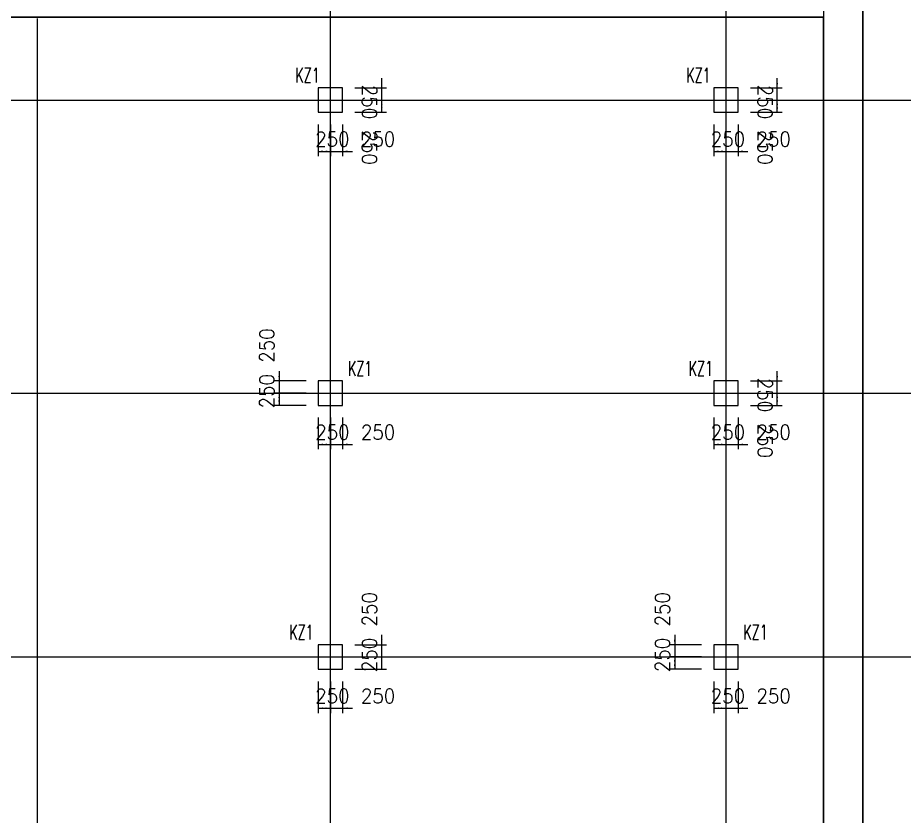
# Model space of a CAD drawing. Extents: x 387171 to 699106, y 11966 to 245688.
# Drawn here: x 518254 to 536410, y 130026 to 146373 of the extents above; entities that cross this region are included whole.
import ezdxf

# ---------------------------------------------------------------- set-up
doc = ezdxf.new("R2010")
doc.units = 0
doc.header["$LTSCALE"] = 100
doc.header["$MEASUREMENT"] = 0
for name, color, linetype in [('COLU', 7, 'Continuous'), ('DIM', 3, 'Continuous'), ('DOTE', 253, 'Continuous'), ('h后浇带', 51, 'Continuous'), ('NUM', 7, 'Continuous')]:
    doc.layers.add(name, color=color, linetype=linetype)
doc.styles.get("Standard").update_dxf_attribs({"font": 'standard'})
doc.dimstyles.get("Standard").update_dxf_attribs({"dimtxt": 300, "dimasz": 100, "dimexe": 100, "dimexo": 250, "dimgap": 100, "dimtad": 0, "dimtoh": 1, "dimdec": 0, "dimdsep": 46, "dimcen": 0.09, "dimclrt": 7, "dimadec": 0, "dimazin": 0, "dimtfac": 1, "dimtdec": 4, "dimtofl": 0, "dimtmove": 0, "dimatfit": 3, "dimfxl": 1, "dimtolj": 1, "dimtzin": 0, "dimarcsym": 0})

# ---------------------------------------------------------------- blocks, each defined once
blk = doc.blocks.new('*D2722')
at = {"layer": 'DIM', "color": 0, "linetype": 'ByBlock', "lineweight": -2}
for p, q in [((524408, 144188), (524408, 143538)), ((524658, 144188), (524658, 143538)), ((524408, 143638), (524658, 143638))]:
    blk.add_line(p, q, dxfattribs=at)
for points in [[(524408, 143638), (524508, 143655), (524508, 143621)], [(524658, 143638), (524558, 143621), (524558, 143655)]]:
    blk.add_solid(points, dxfattribs=at)
at = {"layer": 'DIM', "color": 7, "linetype": 'Continuous', "lineweight": -2, "insert": (524698, 143888), "char_height": 300, "width": 566.67, "attachment_point": 5}
blk.add_mtext('250', dxfattribs=at)
blk = doc.blocks.new('*D3640')
at = {"layer": 'DIM', "color": 0, "linetype": 'ByBlock', "lineweight": -2}
for p, q in [((524658, 144188), (524658, 143538)), ((524908, 144188), (524908, 143538)), ((524458, 143638), (525108, 143638))]:
    blk.add_line(p, q, dxfattribs=at)
for points in [[(524658, 143638), (524558, 143621), (524558, 143655)], [(524908, 143638), (525008, 143655), (525008, 143621)]]:
    blk.add_solid(points, dxfattribs=at)
at = {"layer": 'DIM', "color": 7, "linetype": 'Continuous', "lineweight": -2, "insert": (525634, 143888), "char_height": 300, "width": 566.67, "attachment_point": 5}
blk.add_mtext('250', dxfattribs=at)
blk = doc.blocks.new('*D3826')
at = {"layer": 'DIM', "color": 0, "linetype": 'ByBlock', "lineweight": -2}
for p, q in [((525158, 144688), (525808, 144688)), ((525708, 144438), (525708, 144688)), ((525158, 144438), (525808, 144438))]:
    blk.add_line(p, q, dxfattribs=at)
for points in [[(525708, 144688), (525725, 144588), (525691, 144588)], [(525708, 144438), (525691, 144538), (525725, 144538)]]:
    blk.add_solid(points, dxfattribs=at)
at = {"layer": 'DIM', "color": 7, "linetype": 'Continuous', "lineweight": -2, "insert": (525458, 143712), "char_height": 300, "width": 566.67, "attachment_point": 5, "rotation": 270}
blk.add_mtext('250', dxfattribs=at)
blk = doc.blocks.new('*D3428')
at = {"layer": 'DIM', "color": 0, "linetype": 'ByBlock', "lineweight": -2}
for p, q in [((525708, 144488), (525708, 145138)), ((525158, 144938), (525808, 144938)), ((525158, 144688), (525808, 144688))]:
    blk.add_line(p, q, dxfattribs=at)
for points in [[(525708, 144938), (525691, 145038), (525725, 145038)], [(525708, 144688), (525725, 144588), (525691, 144588)]]:
    blk.add_solid(points, dxfattribs=at)
at = {"layer": 'DIM', "color": 7, "linetype": 'Continuous', "lineweight": -2, "insert": (525458, 144648), "char_height": 300, "width": 566.67, "attachment_point": 5, "rotation": 270}
blk.add_mtext('250', dxfattribs=at)
blk = doc.blocks.new('*D4372')
at = {"layer": 'DIM', "color": 0, "linetype": 'ByBlock', "lineweight": -2}
for p, q in [((532508, 144188), (532508, 143538)), ((532758, 144188), (532758, 143538)), ((532508, 143638), (532758, 143638))]:
    blk.add_line(p, q, dxfattribs=at)
for points in [[(532508, 143638), (532608, 143655), (532608, 143621)], [(532758, 143638), (532658, 143621), (532658, 143655)]]:
    blk.add_solid(points, dxfattribs=at)
at = {"layer": 'DIM', "color": 7, "linetype": 'Continuous', "lineweight": -2, "insert": (532798, 143888), "char_height": 300, "width": 566.67, "attachment_point": 5}
blk.add_mtext('250', dxfattribs=at)
blk = doc.blocks.new('*D3990')
at = {"layer": 'DIM', "color": 0, "linetype": 'ByBlock', "lineweight": -2}
for p, q in [((532758, 144188), (532758, 143538)), ((533008, 144188), (533008, 143538)), ((532558, 143638), (533208, 143638))]:
    blk.add_line(p, q, dxfattribs=at)
for points in [[(532758, 143638), (532658, 143621), (532658, 143655)], [(533008, 143638), (533108, 143655), (533108, 143621)]]:
    blk.add_solid(points, dxfattribs=at)
at = {"layer": 'DIM', "color": 7, "linetype": 'Continuous', "lineweight": -2, "insert": (533734, 143888), "char_height": 300, "width": 566.67, "attachment_point": 5}
blk.add_mtext('250', dxfattribs=at)
blk = doc.blocks.new('*D246')
at = {"layer": 'DIM', "color": 0, "linetype": 'ByBlock', "lineweight": -2}
for p, q in [((533258, 144688), (533908, 144688)), ((533808, 144438), (533808, 144688)), ((533258, 144438), (533908, 144438))]:
    blk.add_line(p, q, dxfattribs=at)
for points in [[(533808, 144688), (533825, 144588), (533791, 144588)], [(533808, 144438), (533791, 144538), (533825, 144538)]]:
    blk.add_solid(points, dxfattribs=at)
at = {"layer": 'DIM', "color": 7, "linetype": 'Continuous', "lineweight": -2, "insert": (533558, 143712), "char_height": 300, "width": 566.67, "attachment_point": 5, "rotation": 270}
blk.add_mtext('250', dxfattribs=at)
blk = doc.blocks.new('*D4511')
at = {"layer": 'DIM', "color": 0, "linetype": 'ByBlock', "lineweight": -2}
for p, q in [((533808, 144488), (533808, 145138)), ((533258, 144938), (533908, 144938)), ((533258, 144688), (533908, 144688))]:
    blk.add_line(p, q, dxfattribs=at)
for points in [[(533808, 144938), (533791, 145038), (533825, 145038)], [(533808, 144688), (533825, 144588), (533791, 144588)]]:
    blk.add_solid(points, dxfattribs=at)
at = {"layer": 'DIM', "color": 7, "linetype": 'Continuous', "lineweight": -2, "insert": (533558, 144648), "char_height": 300, "width": 566.67, "attachment_point": 5, "rotation": 270}
blk.add_mtext('250', dxfattribs=at)
blk = doc.blocks.new('*D226')
at = {"layer": 'DIM', "color": 0, "linetype": 'ByBlock', "lineweight": -2}
for p, q in [((523608, 139138), (523608, 138488)), ((524158, 138938), (523508, 138938)), ((524158, 138688), (523508, 138688))]:
    blk.add_line(p, q, dxfattribs=at)
for points in [[(523608, 138938), (523591, 139038), (523625, 139038)], [(523608, 138688), (523625, 138588), (523591, 138588)]]:
    blk.add_solid(points, dxfattribs=at)
at = {"layer": 'DIM', "color": 7, "linetype": 'Continuous', "lineweight": -2, "insert": (523358, 139664), "char_height": 300, "width": 566.67, "attachment_point": 5, "rotation": 90}
blk.add_mtext('250', dxfattribs=at)
blk = doc.blocks.new('*D1141')
at = {"layer": 'DIM', "color": 0, "linetype": 'ByBlock', "lineweight": -2}
for p, q in [((524158, 138688), (523508, 138688)), ((523608, 138688), (523608, 138438)), ((524158, 138438), (523508, 138438))]:
    blk.add_line(p, q, dxfattribs=at)
for points in [[(523608, 138688), (523625, 138588), (523591, 138588)], [(523608, 138438), (523591, 138538), (523625, 138538)]]:
    blk.add_solid(points, dxfattribs=at)
at = {"layer": 'DIM', "color": 7, "linetype": 'Continuous', "lineweight": -2, "insert": (523358, 138728), "char_height": 300, "width": 566.67, "attachment_point": 5, "rotation": 90}
blk.add_mtext('250', dxfattribs=at)
blk = doc.blocks.new('*D743')
at = {"layer": 'DIM', "color": 0, "linetype": 'ByBlock', "lineweight": -2}
for p, q in [((524408, 138188), (524408, 137538)), ((524658, 138188), (524658, 137538)), ((524408, 137638), (524658, 137638))]:
    blk.add_line(p, q, dxfattribs=at)
for points in [[(524408, 137638), (524508, 137655), (524508, 137621)], [(524658, 137638), (524558, 137621), (524558, 137655)]]:
    blk.add_solid(points, dxfattribs=at)
at = {"layer": 'DIM', "color": 7, "linetype": 'Continuous', "lineweight": -2, "insert": (524698, 137888), "char_height": 300, "width": 566.67, "attachment_point": 5}
blk.add_mtext('250', dxfattribs=at)
blk = doc.blocks.new('*D1670')
at = {"layer": 'DIM', "color": 0, "linetype": 'ByBlock', "lineweight": -2}
for p, q in [((524658, 138188), (524658, 137538)), ((524908, 138188), (524908, 137538)), ((524458, 137638), (525108, 137638))]:
    blk.add_line(p, q, dxfattribs=at)
for points in [[(524658, 137638), (524558, 137621), (524558, 137655)], [(524908, 137638), (525008, 137655), (525008, 137621)]]:
    blk.add_solid(points, dxfattribs=at)
at = {"layer": 'DIM', "color": 7, "linetype": 'Continuous', "lineweight": -2, "insert": (525634, 137888), "char_height": 300, "width": 566.67, "attachment_point": 5}
blk.add_mtext('250', dxfattribs=at)
blk = doc.blocks.new('*D1261')
at = {"layer": 'DIM', "color": 0, "linetype": 'ByBlock', "lineweight": -2}
for p, q in [((524408, 132788), (524408, 132138)), ((524658, 132788), (524658, 132138)), ((524408, 132238), (524658, 132238))]:
    blk.add_line(p, q, dxfattribs=at)
for points in [[(524408, 132238), (524508, 132255), (524508, 132221)], [(524658, 132238), (524558, 132221), (524558, 132255)]]:
    blk.add_solid(points, dxfattribs=at)
at = {"layer": 'DIM', "color": 7, "linetype": 'Continuous', "lineweight": -2, "insert": (524698, 132488), "char_height": 300, "width": 566.67, "attachment_point": 5}
blk.add_mtext('250', dxfattribs=at)
blk = doc.blocks.new('*D2055')
at = {"layer": 'DIM', "color": 0, "linetype": 'ByBlock', "lineweight": -2}
for p, q in [((524658, 132788), (524658, 132138)), ((524908, 132788), (524908, 132138)), ((524458, 132238), (525108, 132238))]:
    blk.add_line(p, q, dxfattribs=at)
for points in [[(524658, 132238), (524558, 132221), (524558, 132255)], [(524908, 132238), (525008, 132255), (525008, 132221)]]:
    blk.add_solid(points, dxfattribs=at)
at = {"layer": 'DIM', "color": 7, "linetype": 'Continuous', "lineweight": -2, "insert": (525634, 132488), "char_height": 300, "width": 566.67, "attachment_point": 5}
blk.add_mtext('250', dxfattribs=at)
blk = doc.blocks.new('*D1795')
at = {"layer": 'DIM', "color": 0, "linetype": 'ByBlock', "lineweight": -2}
for p, q in [((525158, 133288), (525808, 133288)), ((525708, 133038), (525708, 133288)), ((525158, 133038), (525808, 133038))]:
    blk.add_line(p, q, dxfattribs=at)
for points in [[(525708, 133288), (525725, 133188), (525691, 133188)], [(525708, 133038), (525691, 133138), (525725, 133138)]]:
    blk.add_solid(points, dxfattribs=at)
at = {"layer": 'DIM', "color": 7, "linetype": 'Continuous', "lineweight": -2, "insert": (525458, 133328), "char_height": 300, "width": 566.67, "attachment_point": 5, "rotation": 90}
blk.add_mtext('250', dxfattribs=at)
blk = doc.blocks.new('*D2015')
at = {"layer": 'DIM', "color": 0, "linetype": 'ByBlock', "lineweight": -2}
for p, q in [((525708, 133088), (525708, 133738)), ((525158, 133538), (525808, 133538)), ((525158, 133288), (525808, 133288))]:
    blk.add_line(p, q, dxfattribs=at)
for points in [[(525708, 133538), (525691, 133638), (525725, 133638)], [(525708, 133288), (525725, 133188), (525691, 133188)]]:
    blk.add_solid(points, dxfattribs=at)
at = {"layer": 'DIM', "color": 7, "linetype": 'Continuous', "lineweight": -2, "insert": (525458, 134264), "char_height": 300, "width": 566.67, "attachment_point": 5, "rotation": 90}
blk.add_mtext('250', dxfattribs=at)
blk = doc.blocks.new('*D2788')
at = {"layer": 'DIM', "color": 0, "linetype": 'ByBlock', "lineweight": -2}
for p, q in [((532508, 138188), (532508, 137538)), ((532758, 138188), (532758, 137538)), ((532508, 137638), (532758, 137638))]:
    blk.add_line(p, q, dxfattribs=at)
for points in [[(532508, 137638), (532608, 137655), (532608, 137621)], [(532758, 137638), (532658, 137621), (532658, 137655)]]:
    blk.add_solid(points, dxfattribs=at)
at = {"layer": 'DIM', "color": 7, "linetype": 'Continuous', "lineweight": -2, "insert": (532798, 137888), "char_height": 300, "width": 566.67, "attachment_point": 5}
blk.add_mtext('250', dxfattribs=at)
blk = doc.blocks.new('*D2530')
at = {"layer": 'DIM', "color": 0, "linetype": 'ByBlock', "lineweight": -2}
for p, q in [((532758, 138188), (532758, 137538)), ((533008, 138188), (533008, 137538)), ((532558, 137638), (533208, 137638))]:
    blk.add_line(p, q, dxfattribs=at)
for points in [[(532758, 137638), (532658, 137621), (532658, 137655)], [(533008, 137638), (533108, 137655), (533108, 137621)]]:
    blk.add_solid(points, dxfattribs=at)
at = {"layer": 'DIM', "color": 7, "linetype": 'Continuous', "lineweight": -2, "insert": (533734, 137888), "char_height": 300, "width": 566.67, "attachment_point": 5}
blk.add_mtext('250', dxfattribs=at)
blk = doc.blocks.new('*D3302')
at = {"layer": 'DIM', "color": 0, "linetype": 'ByBlock', "lineweight": -2}
for p, q in [((533258, 138688), (533908, 138688)), ((533808, 138438), (533808, 138688)), ((533258, 138438), (533908, 138438))]:
    blk.add_line(p, q, dxfattribs=at)
for points in [[(533808, 138688), (533825, 138588), (533791, 138588)], [(533808, 138438), (533791, 138538), (533825, 138538)]]:
    blk.add_solid(points, dxfattribs=at)
at = {"layer": 'DIM', "color": 7, "linetype": 'Continuous', "lineweight": -2, "insert": (533558, 137712), "char_height": 300, "width": 566.67, "attachment_point": 5, "rotation": 270}
blk.add_mtext('250', dxfattribs=at)
blk = doc.blocks.new('*D3054')
at = {"layer": 'DIM', "color": 0, "linetype": 'ByBlock', "lineweight": -2}
for p, q in [((533808, 138488), (533808, 139138)), ((533258, 138938), (533908, 138938)), ((533258, 138688), (533908, 138688))]:
    blk.add_line(p, q, dxfattribs=at)
for points in [[(533808, 138938), (533791, 139038), (533825, 139038)], [(533808, 138688), (533825, 138588), (533791, 138588)]]:
    blk.add_solid(points, dxfattribs=at)
at = {"layer": 'DIM', "color": 7, "linetype": 'Continuous', "lineweight": -2, "insert": (533558, 138648), "char_height": 300, "width": 566.67, "attachment_point": 5, "rotation": 270}
blk.add_mtext('250', dxfattribs=at)
blk = doc.blocks.new('*D3554')
at = {"layer": 'DIM', "color": 0, "linetype": 'ByBlock', "lineweight": -2}
for p, q in [((531708, 133738), (531708, 133088)), ((532258, 133538), (531608, 133538)), ((532258, 133288), (531608, 133288))]:
    blk.add_line(p, q, dxfattribs=at)
for points in [[(531708, 133538), (531691, 133638), (531725, 133638)], [(531708, 133288), (531725, 133188), (531691, 133188)]]:
    blk.add_solid(points, dxfattribs=at)
at = {"layer": 'DIM', "color": 7, "linetype": 'Continuous', "lineweight": -2, "insert": (531458, 134264), "char_height": 300, "width": 566.67, "attachment_point": 5, "rotation": 90}
blk.add_mtext('250', dxfattribs=at)
blk = doc.blocks.new('*D3753')
at = {"layer": 'DIM', "color": 0, "linetype": 'ByBlock', "lineweight": -2}
for p, q in [((532258, 133288), (531608, 133288)), ((531708, 133288), (531708, 133038)), ((532258, 133038), (531608, 133038))]:
    blk.add_line(p, q, dxfattribs=at)
for points in [[(531708, 133288), (531725, 133188), (531691, 133188)], [(531708, 133038), (531691, 133138), (531725, 133138)]]:
    blk.add_solid(points, dxfattribs=at)
at = {"layer": 'DIM', "color": 7, "linetype": 'Continuous', "lineweight": -2, "insert": (531458, 133328), "char_height": 300, "width": 566.67, "attachment_point": 5, "rotation": 90}
blk.add_mtext('250', dxfattribs=at)
blk = doc.blocks.new('*D3513')
at = {"layer": 'DIM', "color": 0, "linetype": 'ByBlock', "lineweight": -2}
for p, q in [((532508, 132788), (532508, 132138)), ((532758, 132788), (532758, 132138)), ((532508, 132238), (532758, 132238))]:
    blk.add_line(p, q, dxfattribs=at)
for points in [[(532508, 132238), (532608, 132255), (532608, 132221)], [(532758, 132238), (532658, 132221), (532658, 132255)]]:
    blk.add_solid(points, dxfattribs=at)
at = {"layer": 'DIM', "color": 7, "linetype": 'Continuous', "lineweight": -2, "insert": (532798, 132488), "char_height": 300, "width": 566.67, "attachment_point": 5}
blk.add_mtext('250', dxfattribs=at)
blk = doc.blocks.new('*D4268')
at = {"layer": 'DIM', "color": 0, "linetype": 'ByBlock', "lineweight": -2}
for p, q in [((532758, 132788), (532758, 132138)), ((533008, 132788), (533008, 132138)), ((532558, 132238), (533208, 132238))]:
    blk.add_line(p, q, dxfattribs=at)
for points in [[(532758, 132238), (532658, 132221), (532658, 132255)], [(533008, 132238), (533108, 132255), (533108, 132221)]]:
    blk.add_solid(points, dxfattribs=at)
at = {"layer": 'DIM', "color": 7, "linetype": 'Continuous', "lineweight": -2, "insert": (533734, 132488), "char_height": 300, "width": 566.67, "attachment_point": 5}
blk.add_mtext('250', dxfattribs=at)
blk = doc.blocks.new('后浇带现场')
at = {"color": 6, "lineweight": 30}
for points in [[(662200, 674230), (718557, 674230), (718557, 624270), (707583, 624270), (707286, 620897), (700215, 616964), (698139, 620873), (664797, 619534)], [(662200, 673430), (717757, 673430), (717757, 625070), (706851, 625070), (706526, 621390), (700538, 618060), (698609, 621692), (664765, 620333)]]:
    blk.add_lwpolyline(points, dxfattribs=at)
at = {"layer": 'h后浇带', "color": 1}
for p, q in [((717757, 685030), (717757, 664030)), ((718557, 685030), (718557, 651530))]:
    blk.add_line(p, q, dxfattribs=at)

msp = doc.modelspace()

# ---------------------------------------------------------------- linework, layer by layer
at = {"layer": 'COLU'}
for points in [[(524408.1, 144437.9), (524908.1, 144437.9), (524908.1, 144937.9), (524408.1, 144937.9)], [(532508.1, 144437.9), (533008.1, 144437.9), (533008.1, 144937.9), (532508.1, 144937.9)], [(524408.1, 138437.9), (524908.1, 138437.9), (524908.1, 138937.9), (524408.1, 138937.9)], [(532508.1, 138437.9), (533008.1, 138437.9), (533008.1, 138937.9), (532508.1, 138937.9)], [(524408.1, 133037.9), (524908.1, 133037.9), (524908.1, 133537.9), (524408.1, 133537.9)], [(532508.1, 133037.9), (533008.1, 133037.9), (533008.1, 133537.9), (532508.1, 133537.9)]]:
    msp.add_lwpolyline(points, close=True, dxfattribs=at)
at = {"layer": 'DOTE'}
for p, q in [((532758, 238913.1), (532758.2, 95505.2)), ((524658.1, 100087.9), (524658.1, 155487.9)), ((518658.1, 116487.9), (518658.1, 146357.9)), ((491462.9, 144687.9), (604647.2, 144687.9)), ((491703.8, 138687.9), (593508.1, 138687.9)), ((508458.1, 133287.9), (585258.1, 133287.9))]:
    msp.add_line(p, q, dxfattribs=at)

# ---------------------------------------------------------------- block references
at = {"color": 3, "lineweight": 30}
msp.add_blockref('后浇带现场', (-182998.7, -527042.1), dxfattribs=at)

# ---------------------------------------------------------------- texts
at = {"layer": 'NUM', "color": 200, "width": 0.7}
for p in [(523938.8, 145044), (531942.9, 145044), (525014.1, 139044), (531994.4, 139044), (523813.3, 133644), (533114.1, 133644)]:
    msp.add_text('KZ1', height=300, dxfattribs=at).set_placement(p)

# ---------------------------------------------------------------- dimensions: what is measured, and where the dimension line sits
at = {"layer": 'DIM', "color": 200}
for p1, p2, picture, middle in [((524908.1, 144687.9), (524908.1, 144937.9), '*D3428', (525458.1, 145156)), ((533008.1, 144687.9), (533008.1, 144937.9), '*D4511', (533558.1, 145156)), ((524908.1, 144437.9), (524908.1, 144687.9), '*D3826', (525458.1, 144219.9)), ((533008.1, 144437.9), (533008.1, 144687.9), '*D246', (533558.1, 144219.9)), ((524408.1, 144437.9), (524658.1, 144437.9), '*D2722', (524190, 143887.9)), ((524658.1, 144437.9), (524908.1, 144437.9), '*D3640', (525126.1, 143887.9)), ((532508.1, 144437.9), (532758.1, 144437.9), '*D4372', (532290, 143887.9)), ((532758.1, 144437.9), (533008.1, 144437.9), '*D3990', (533226.1, 143887.9)), ((524408.1, 138937.9), (524408.1, 138687.9), '*D226', (523358.1, 139156)), ((533008.1, 138687.9), (533008.1, 138937.9), '*D3054', (533558.1, 139156)), ((524408.1, 138687.9), (524408.1, 138437.9), '*D1141', (523358.1, 138219.9)), ((533008.1, 138437.9), (533008.1, 138687.9), '*D3302', (533558.1, 138219.9)), ((524408.1, 138437.9), (524658.1, 138437.9), '*D743', (524190, 137887.9)), ((524658.1, 138437.9), (524908.1, 138437.9), '*D1670', (525126.1, 137887.9)), ((532508.1, 138437.9), (532758.1, 138437.9), '*D2788', (532290, 137887.9)), ((532758.1, 138437.9), (533008.1, 138437.9), '*D2530', (533226.1, 137887.9)), ((524908.1, 133287.9), (524908.1, 133537.9), '*D2015', (525458.1, 133756)), ((532508.1, 133537.9), (532508.1, 133287.9), '*D3554', (531458.1, 133756)), ((524908.1, 133037.9), (524908.1, 133287.9), '*D1795', (525458.1, 132819.9)), ((532508.1, 133287.9), (532508.1, 133037.9), '*D3753', (531458.1, 132819.9)), ((524408.1, 133037.9), (524658.1, 133037.9), '*D1261', (524190, 132487.9)), ((524658.1, 133037.9), (524908.1, 133037.9), '*D2055', (525126.1, 132487.9)), ((532508.1, 133037.9), (532758.1, 133037.9), '*D3513', (532290, 132487.9)), ((532758.1, 133037.9), (533008.1, 133037.9), '*D4268', (533226.1, 132487.9))]:
    dim = msp.add_aligned_dim(p1=p1, p2=p2, distance=-800, dimstyle='Standard', dxfattribs=at)
    dim.commit()
    dim.dimension.update_dxf_attribs({"geometry": picture, "text_midpoint": middle})

doc.saveas('drawing.dxf')
